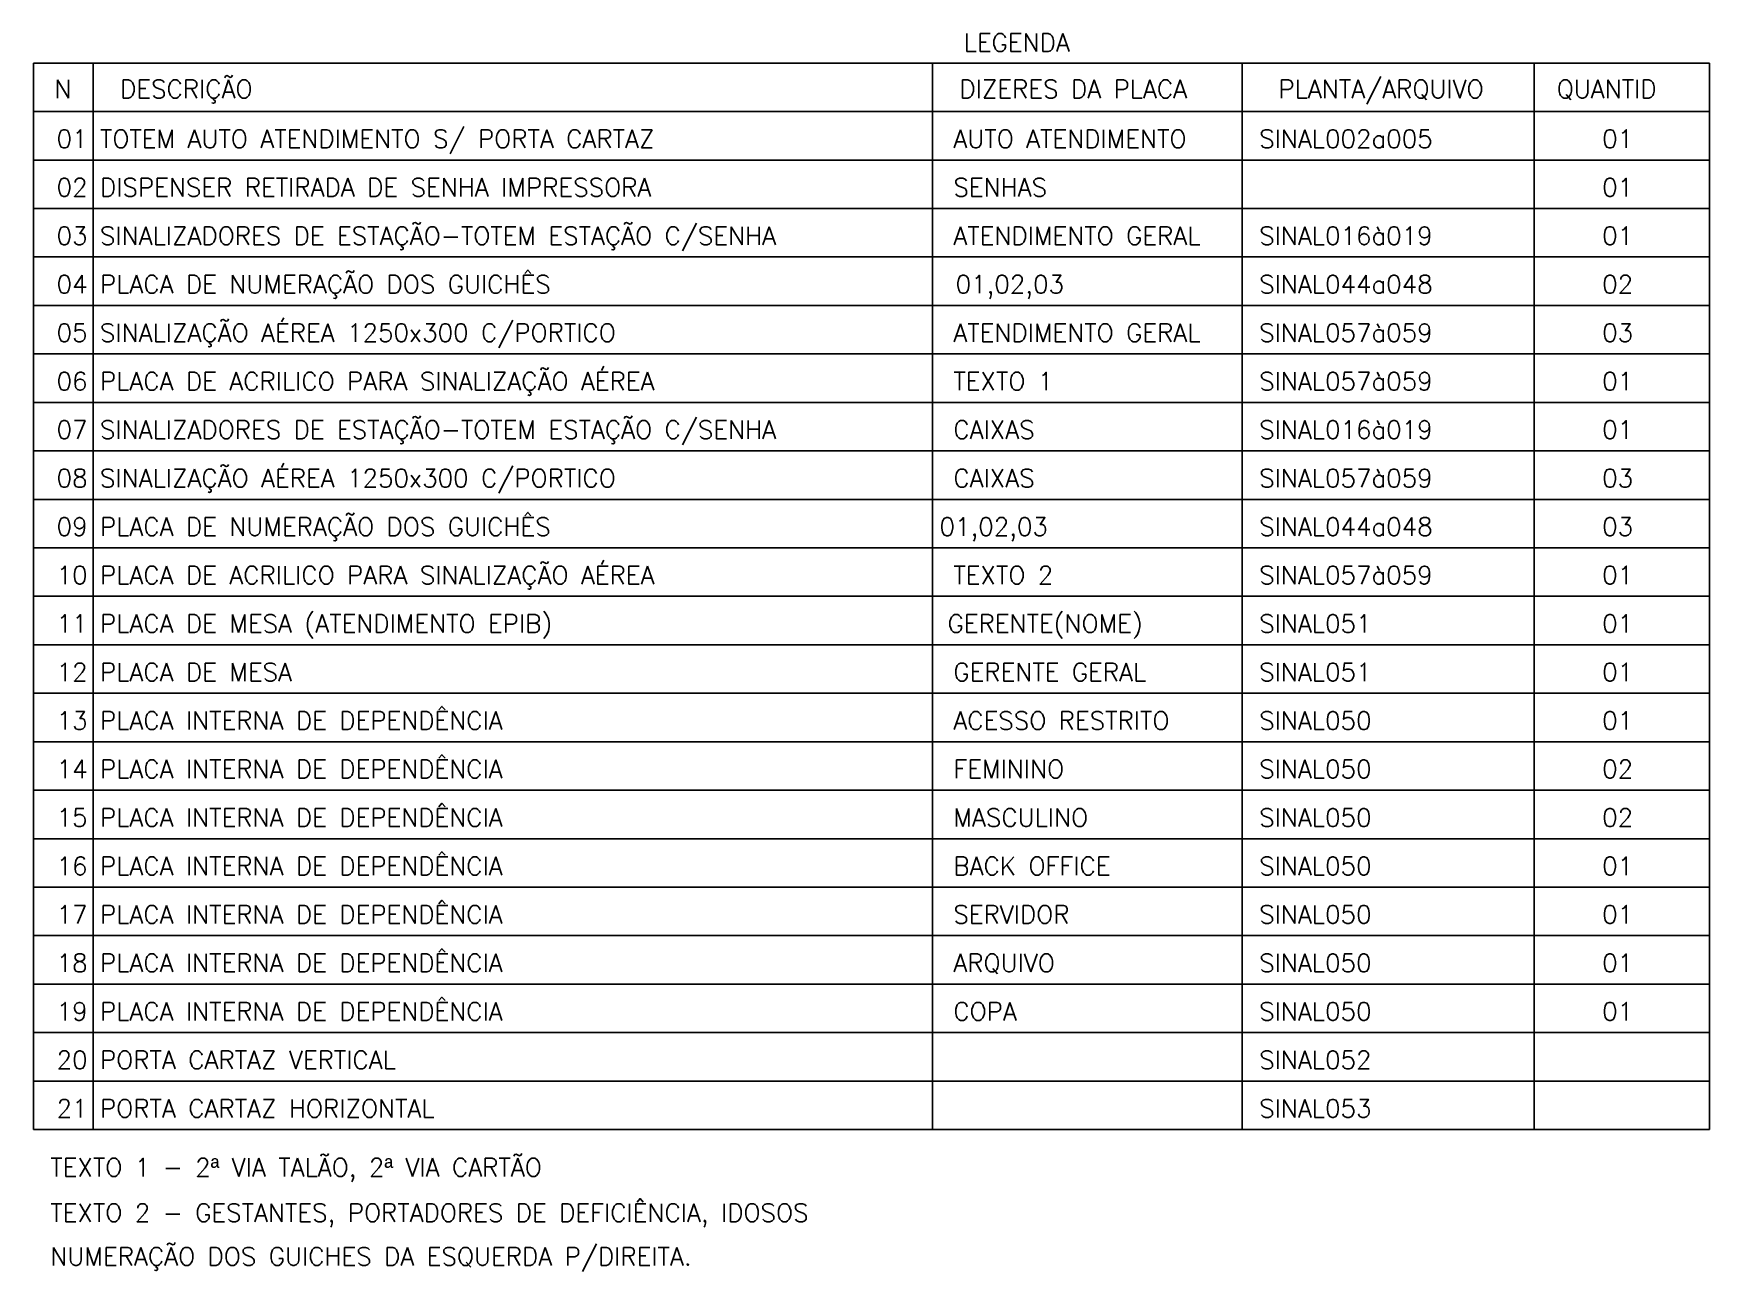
# Model space of a CAD drawing. Extents: x -36.1 to 57, y 1.4 to 46.9.
# Drawn here: x -21.74 to -12.47, y 25.64 to 32.49 of the extents above; entities that cross this region are included whole.
import ezdxf

# ---------------------------------------------------------------- set-up
doc = ezdxf.new("R2010")
doc.units = 0
doc.header["$LTSCALE"] = 0.02
doc.layers.add('TEXTO-F', color=6, linetype='CONTINUOUS')
doc.styles.add('ROMANS', font='simplex.shx')

msp = doc.modelspace()

# ---------------------------------------------------------------- linework, layer by layer
at = {"layer": 'TEXTO-F'}
for p, q in [((-21.7439, 32.3294), (-12.4698, 32.3294)), ((-21.7439, 32.3294), (-21.7439, 26.4283)), ((-21.4145, 32.3294), (-21.4145, 26.4283)), ((-16.77, 32.3294), (-16.77, 26.4283)), ((-15.0549, 32.3294), (-15.0549, 26.4283)), ((-13.44, 32.3294), (-13.44, 26.4283)), ((-12.4698, 32.3294), (-12.4698, 26.4283)), ((-21.7439, 32.0612), (-12.4698, 32.0612)), ((-21.7439, 31.793), (-12.4698, 31.793)), ((-21.7439, 31.5247), (-12.4698, 31.5247)), ((-21.7439, 31.2565), (-12.4698, 31.2565)), ((-21.7439, 30.9883), (-12.4698, 30.9883)), ((-21.7439, 30.72), (-12.4698, 30.72)), ((-21.7439, 30.4518), (-12.4698, 30.4518)), ((-21.7439, 30.1836), (-12.4698, 30.1836)), ((-21.7439, 29.9153), (-12.4698, 29.9153)), ((-21.7439, 29.6471), (-12.4698, 29.6471)), ((-21.7439, 29.3789), (-12.4698, 29.3789)), ((-21.7439, 29.1106), (-12.4698, 29.1106)), ((-21.7439, 28.8424), (-12.4698, 28.8424)), ((-21.7439, 28.5742), (-12.4698, 28.5742)), ((-21.7439, 28.3059), (-12.4698, 28.3059)), ((-21.7439, 28.0377), (-12.4698, 28.0377)), ((-21.7439, 27.7695), (-12.4698, 27.7695)), ((-21.7439, 27.5012), (-12.4698, 27.5012)), ((-21.7439, 27.233), (-12.4698, 27.233)), ((-21.7439, 26.9648), (-12.4698, 26.9648)), ((-21.7439, 26.6965), (-12.4698, 26.6965)), ((-21.7439, 26.4283), (-12.4698, 26.4283))]:
    msp.add_line(p, q, dxfattribs=at)

# ---------------------------------------------------------------- texts
at = {"layer": 'TEXTO-F', "style": 'ROMANS'}
for s, p in [('LEGENDA', (-16.5964, 32.3929)), ('N', (-21.6276, 32.1359)), ('DESCRIÇÃO', (-21.2646, 32.1359)), ('DIZERES DA PLACA', (-16.6201, 32.1359)), ('PLANTA/ARQUIVO', (-14.8549, 32.1359)), ('QUANTID', (-13.315, 32.1359)), ('01', (-21.6162, 31.8602)), ('TOTEM AUTO ATENDIMENTO S/ PORTA CARTAZ', (-21.3761, 31.8602)), ('AUTO ATENDIMENTO', (-16.6537, 31.8602)), ('SINAL002a005', (-14.9614, 31.8602)), ('01', (-13.0636, 31.8602)), ('02', (-21.6162, 31.592)), ('DISPENSER RETIRADA DE SENHA IMPRESSORA', (-21.3761, 31.592)), ('SENHAS', (-16.6537, 31.592)), ('01', (-13.0636, 31.592)), ('SINALIZADORES DE ESTAÇÃO-TOTEM ESTAÇÃO C/SENHA', (-21.3761, 31.3237)), ('03', (-21.6162, 31.3237)), ('ATENDIMENTO GERAL', (-16.6537, 31.3237)), ('SINAL016à019', (-14.9614, 31.3237)), ('01', (-13.0636, 31.3237)), ('PLACA DE NUMERAÇÃO DOS GUICHÊS', (-21.3761, 31.0555)), ('04', (-21.6162, 31.0555)), ('01,02,03', (-16.6414, 31.0555)), ('SINAL044a048', (-14.9614, 31.0555)), ('02', (-13.0636, 31.0555)), ('05', (-21.6162, 30.7873)), ('SINALIZAÇÃO AÉREA 1250x300 C/PORTICO', (-21.3761, 30.7873)), ('ATENDIMENTO GERAL', (-16.6537, 30.7873)), ('SINAL057à059', (-14.9614, 30.7873)), ('03', (-13.0636, 30.7873)), ('06', (-21.6162, 30.519)), ('PLACA DE ACRILICO PARA SINALIZAÇÃO AÉREA', (-21.3761, 30.519)), ('TEXTO 1', (-16.6537, 30.519)), ('SINAL057à059', (-14.9614, 30.519)), ('01', (-13.0636, 30.519)), ('07', (-21.6162, 30.2508)), ('SINALIZADORES DE ESTAÇÃO-TOTEM ESTAÇÃO C/SENHA', (-21.3761, 30.2508)), ('CAIXAS', (-16.6537, 30.2508)), ('SINAL016à019', (-14.9614, 30.2508)), ('01', (-13.0636, 30.2508)), ('08', (-21.6162, 29.9826)), ('SINALIZAÇÃO AÉREA 1250x300 C/PORTICO', (-21.3761, 29.9826)), ('CAIXAS', (-16.6537, 29.9826)), ('SINAL057à059', (-14.9614, 29.9826)), ('03', (-13.0636, 29.9826)), ('09', (-21.6162, 29.7143)), ('PLACA DE NUMERAÇÃO DOS GUICHÊS', (-21.3761, 29.7143)), ('01,02,03', (-16.7305, 29.7143)), ('SINAL044a048', (-14.9614, 29.7143)), ('03', (-13.0636, 29.7143)), ('10', (-21.6162, 29.4461)), ('PLACA DE ACRILICO PARA SINALIZAÇÃO AÉREA', (-21.3761, 29.4461)), ('TEXTO 2', (-16.6537, 29.4461)), ('SINAL057à059', (-14.9614, 29.4461)), ('01', (-13.0636, 29.4461)), ('11', (-21.6162, 29.1779)), ('PLACA DE MESA (ATENDIMENTO EPIB)', (-21.3761, 29.1779)), ('GERENTE(NOME)', (-16.6857, 29.1779)), ('SINAL051', (-14.9614, 29.1779)), ('01', (-13.0636, 29.1779)), ('12', (-21.6162, 28.9096)), ('PLACA DE MESA', (-21.3761, 28.9096)), ('GERENTE GERAL', (-16.6537, 28.9096)), ('SINAL051', (-14.9614, 28.9096)), ('01', (-13.0636, 28.9096)), ('PLACA INTERNA DE DEPENDÊNCIA', (-21.3761, 28.6414)), ('13', (-21.6162, 28.6414)), ('ACESSO RESTRITO', (-16.6537, 28.6414)), ('SINAL050', (-14.9614, 28.6414)), ('01', (-13.0636, 28.6414)), ('14', (-21.6162, 28.3732)), ('PLACA INTERNA DE DEPENDÊNCIA', (-21.3761, 28.3732)), ('FEMININO', (-16.6537, 28.3732)), ('SINAL050', (-14.9614, 28.3732)), ('02', (-13.0636, 28.3732)), ('15', (-21.6162, 28.1049)), ('PLACA INTERNA DE DEPENDÊNCIA', (-21.3761, 28.1049)), ('MASCULINO', (-16.6537, 28.1049)), ('SINAL050', (-14.9614, 28.1049)), ('02', (-13.0636, 28.1049)), ('16', (-21.6162, 27.8367)), ('PLACA INTERNA DE DEPENDÊNCIA', (-21.3761, 27.8367)), ('BACK OFFICE', (-16.6537, 27.8367)), ('SINAL050', (-14.9614, 27.8367)), ('01', (-13.0636, 27.8367)), ('17', (-21.6162, 27.5685)), ('PLACA INTERNA DE DEPENDÊNCIA', (-21.3761, 27.5685)), ('SERVIDOR', (-16.6537, 27.5685)), ('SINAL050', (-14.9614, 27.5685)), ('01', (-13.0636, 27.5685)), ('18', (-21.6162, 27.3002)), ('PLACA INTERNA DE DEPENDÊNCIA', (-21.3761, 27.3002)), ('ARQUIVO', (-16.6537, 27.3002)), ('SINAL050', (-14.9614, 27.3002)), ('01', (-13.0636, 27.3002)), ('19', (-21.6162, 27.032)), ('PLACA INTERNA DE DEPENDÊNCIA', (-21.3761, 27.032)), ('COPA', (-16.6537, 27.032)), ('SINAL050', (-14.9614, 27.032)), ('01', (-13.0636, 27.032)), ('20', (-21.6162, 26.7638)), ('PORTA CARTAZ VERTICAL', (-21.3761, 26.7638)), ('SINAL052', (-14.9614, 26.7638)), ('21', (-21.6162, 26.4955)), ('PORTA CARTAZ HORIZONTAL', (-21.3761, 26.4955)), ('SINAL053', (-14.9614, 26.4955)), ('TEXTO 1 - 2ª VIA TALÃO, 2ª VIA CARTÃO', (-21.6508, 26.1692)), ('TEXTO 2 - GESTANTES, PORTADORES DE DEFICIÊNCIA, IDOSOS', (-21.6508, 25.9178)), ('NUMERAÇÃO DOS GUICHES DA ESQUERDA P/DIREITA.', (-21.6508, 25.6764))]:
    msp.add_text(s, height=0.1, dxfattribs=at).set_placement(p)

doc.saveas('drawing.dxf')
